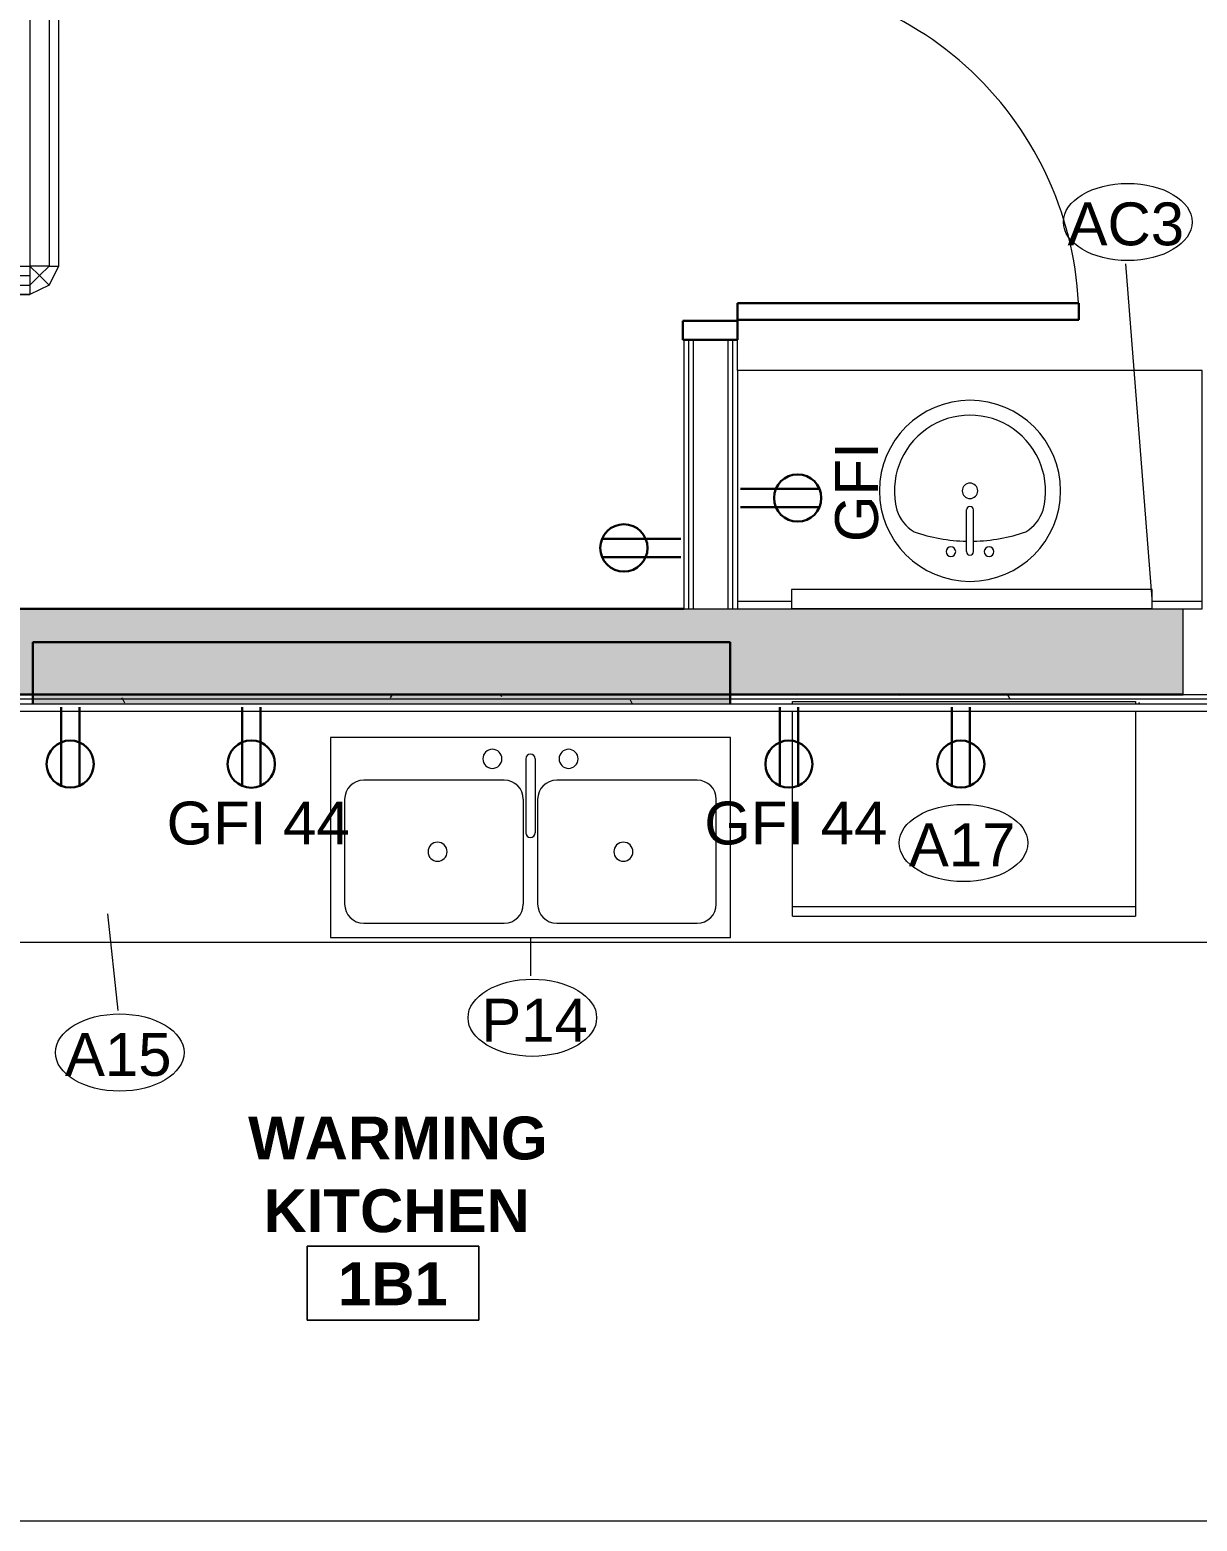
# Model space of a CAD drawing. Header units: inches. Extents: x -4688 to 1542, y -3558 to 978.
# Drawn here: x -937.1 to -814.6, y -879.7 to -723.2 of the extents above; entities that cross this region are included whole.
import ezdxf

# ---------------------------------------------------------------- set-up
doc = ezdxf.new("R2010")
doc.units = ezdxf.units.IN
doc.header["$MEASUREMENT"] = 0
for name, color, linetype, lineweight in [('A-ANNO-NOTE', 131, 'Continuous', 40), ('A-AREA-IDEN', 2, 'Continuous', 9), ('A-DOOR', 31, 'Continuous', 18), ('A-DOOR-FRAM', 31, 'Continuous', 30), ('A-WALL', 113, 'Continuous', 18), ('A-WALL-PATT', 111, 'Continuous', 18), ('G-IMPT', 8, 'Continuous', 9), ('I-FURN', 30, 'Continuous', 9), ('I-WALL', 2, 'Continuous', 18), ('P-SANR-FIXT', 6, 'Continuous', 9), ('P-SANR-FIXT-IDEN', 2, 'Continuous', 9), ('Q-CASE', 31, 'Continuous', 9), ('Q-SPCQ', 91, 'Continuous', 9), ('Q-SPCQ-IDEN', 132, 'Continuous', 9)]:
    doc.layers.add(name, color=color, linetype=linetype, lineweight=lineweight)
doc.styles.add('Arial', font='arial.ttf', dxfattribs={"height": 4.5})
doc.styles.add('Swis721 Lt BT', font='swissl.ttf', dxfattribs={"height": 4.5})
doc.styles.add('Swis721 Lt BT_B', font='', dxfattribs={"height": 4.5})
doc.styles.get('Swis721 Lt BT_B').set_extended_font_data('Swis721 Lt BT', bold=True)
pattern_1 = [(0, (0, 0), (15.36, 3.84), [0.634, -10.886, 0.634, -10.886, -61.44]), (0, (0, 0), (15.36, 3.84), [-23.04, 0.634, -22.406, 0.634, -10.886, -26.88]), (0, (0, 0), (15.36, 3.84), [-57.6, 0.634, -7.046, 0.634, -18.566]), (120, (5.76, 1.92), (-11.005538, 11.38215), [0.634, -10.886, 0.634, -10.886, -61.44]), (120, (5.76, 1.92), (-11.005538, 11.38215), [-23.04, 0.634, -22.406, 0.634, -10.886, -26.88]), (120, (5.76, 1.92), (-11.005538, 11.38215), [-57.6, 0.634, -7.046, 0.634, -18.566]), (240, (7.68, 9.6), (-4.354462, -15.22215), [0.634, -10.886, 0.634, -10.886, -61.44]), (240, (7.68, 9.6), (-4.354462, -15.22215), [-23.04, 0.634, -22.406, 0.634, -10.886, -26.88]), (240, (7.68, 9.6), (-4.354462, -15.22215), [-57.6, 0.634, -7.046, 0.634, -18.566])]

# ---------------------------------------------------------------- blocks, each defined once
blk = doc.blocks.new('Single Flush - D2 3_ X 8_-8252890-1st Floor Power _ Signal')
at = {"layer": 'A-DOOR', "lineweight": 30}
for p, q in [((16.15625, 38.625), (16.15625, 2.8125)), ((17.90625, 38.625), (16.15625, 38.625)), ((17.90625, 2.8125), (17.90625, 38.625)), ((16.15625, 2.8125), (17.90625, 2.8125))]:
    blk.add_line(p, q, dxfattribs=at)
at = {"layer": 'A-DOOR', "lineweight": 9}
blk.add_arc((17.90625, 2.8125), 35.8125, 90, 180.5, dxfattribs=at)
at = {"layer": 'A-DOOR-FRAM'}
for p, q in [((-20, -2.9375), (-20, 2.8125)), ((-20, 2.8125), (-18, 2.8125)), ((-18, -2.9375), (-18, 2.8125)), ((18.000004, -2.9375), (18.000004, 2.8125)), ((18.000004, 2.8125), (20.000004, 2.8125)), ((20.000004, -2.9375), (20.000004, 2.8125)), ((-20, -2.9375), (-18, -2.9375)), ((18.000004, -2.9375), (20.000004, -2.9375))]:
    blk.add_line(p, q, dxfattribs=at)
blk = doc.blocks.new('Bed_762 - 12ZBED04_dwg-6546853-1st Floor Power _ Signal')
at = {"layer": 'G-IMPT'}
for p, q in [((0, 60), (0, 0)), ((0, 60), (3, 60)), ((0, 58), (0, 60)), ((0, 58), (0, 60)), ((0, 0), (0, 60)), ((0, 0), (0, 60)), ((0, 60), (3, 60)), ((0, 60), (3, 60)), ((0, 60), (3, 60)), ((3, 60), (3, 0)), ((3, 60), (3, 58)), ((3, 60), (3, 58)), ((3, 57), (3, 60)), ((3, 60), (3, 0)), ((6, 60), (4, 59)), ((6, 60), (4, 59)), ((21, 60), (6, 60)), ((21, 60), (6, 60)), ((6, 59), (6, 60)), ((21, 60), (28, 60)), ((21, 60), (28, 60)), ((21, 59), (21, 60)), ((28, 60), (80, 60)), ((28, 60), (80, 60)), ((28, 60), (28, 59)), ((78, 58), (78, 60)), ((78, 58), (78, 60)), ((78, 60), (80, 60)), ((78, 60), (80, 60)), ((80, 60), (82, 59)), ((80, 60), (82, 59)), ((80, 59), (80, 60)), ((80, 60), (80, 58)), ((80, 60), (80, 58)), ((3, 58), (0, 58)), ((3, 58), (0, 58)), ((3, 57), (4, 59)), ((3, 57), (4, 59)), ((5, 58), (4, 59)), ((4, 57), (5, 58)), ((6, 59), (5, 58)), ((6, 57), (5, 58)), ((6, 57), (6, 59)), ((21, 59), (6, 59)), ((21, 57), (21, 59)), ((21, 59), (28, 59)), ((28, 59), (28, 57)), ((28, 59), (80, 59)), ((80, 58), (78, 58)), ((80, 58), (78, 58)), ((80, 59), (80, 57)), ((80, 59), (81, 58)), ((80, 57), (81, 58)), ((81, 58), (82, 59)), ((81, 58), (82, 57)), ((82, 59), (83, 57)), ((82, 59), (83, 57)), ((3, 57), (3, 3)), ((3, 57), (3, 3)), ((4, 57), (3, 57)), ((3, 3), (3, 57)), ((6, 57), (4, 57)), ((4, 57), (4, 3)), ((21, 57), (6, 57)), ((6, 57), (6, 3)), ((7, 31.5), (7, 56.5)), ((7, 56.5), (21, 56.5)), ((7, 56.5), (10, 53.5)), ((10, 52.5), (7, 56.5)), ((21, 56.5), (18, 53.5)), ((18, 52.5), (21, 56.5)), ((21, 57), (21, 56.5)), ((21, 57), (28, 57)), ((21, 56.5), (21, 31.5)), ((21, 56.5), (21, 31.5)), ((28, 57), (33, 3)), ((28, 57), (80, 57)), ((80, 57), (82, 57)), ((80, 57), (80, 3)), ((82, 57), (83, 57)), ((82, 57), (82, 3)), ((83, 57), (83, 3)), ((83, 57), (83, 3)), ((10, 53.5), (10, 52.5)), ((18, 53.5), (10, 53.5)), ((18, 53.5), (18, 52.5)), ((10, 52.5), (10, 35.5)), ((10, 35.5), (10, 52.5)), ((10, 52.5), (18, 52.5)), ((18, 52.5), (18, 35.5)), ((18, 35.5), (18, 52.5)), ((10, 35.5), (7, 31.5)), ((7, 31.5), (10, 34.5)), ((10, 35.5), (10, 34.5)), ((10, 35.5), (18, 35.5)), ((18, 34.5), (10, 34.5)), ((18, 35.5), (18, 34.5)), ((18, 35.5), (21, 31.5)), ((21, 31.5), (18, 34.5)), ((7, 31.5), (21, 31.5)), ((21, 31.5), (21, 28.5)), ((7, 3.5), (7, 28.5)), ((7, 28.5), (21, 28.5)), ((10, 25.5), (7, 28.5)), ((7, 28.5), (10, 24.5)), ((18, 25.5), (21, 28.5)), ((21, 28.5), (18, 24.5)), ((21, 28.5), (21, 3.5)), ((21, 28.5), (21, 3.5)), ((10, 25.5), (18, 25.5)), ((10, 25.5), (10, 24.5)), ((18, 25.5), (18, 24.5)), ((10, 24.5), (10, 7.5)), ((18, 24.5), (10, 24.5)), ((10, 24.5), (10, 7.5)), ((18, 24.5), (18, 7.5)), ((18, 24.5), (18, 7.5)), ((7, 3.5), (10, 7.5)), ((10, 6.5), (7, 3.5)), ((10, 7.5), (10, 6.5)), ((18, 7.5), (10, 7.5)), ((10, 6.5), (18, 6.5)), ((18, 7.5), (18, 6.5)), ((21, 3.5), (18, 7.5)), ((21, 3.5), (18, 6.5)), ((7, 3.5), (21, 3.5)), ((21, 3.5), (21, 3)), ((0, 0), (0, 2)), ((0, 0), (0, 2)), ((0, 2), (3, 2)), ((0, 2), (3, 2)), ((4, 1), (3, 3)), ((4, 1), (3, 3)), ((4, 3), (3, 3)), ((3, 0), (3, 3)), ((3, 2), (3, 0)), ((3, 2), (3, 0)), ((6, 3), (4, 3)), ((5, 2), (4, 3)), ((5, 2), (4, 1)), ((6, 3), (5, 2)), ((6, 1), (5, 2)), ((21, 3), (6, 3)), ((6, 3), (6, 1)), ((21, 3), (21, 1)), ((21, 3), (33, 3)), ((33, 1), (33, 3)), ((33, 3), (80, 3)), ((78, 0), (78, 2)), ((78, 0), (78, 2)), ((78, 2), (80, 2)), ((78, 2), (80, 2)), ((82, 3), (80, 3)), ((80, 3), (81, 2)), ((80, 3), (80, 1)), ((81, 2), (80, 1)), ((80, 2), (80, 0)), ((80, 2), (80, 0)), ((82, 3), (81, 2)), ((81, 2), (82, 1)), ((83, 3), (82, 1)), ((83, 3), (82, 1)), ((82, 3), (83, 3)), ((0, 0), (3, 0)), ((3, 0), (0, 0)), ((6, 0), (4, 1)), ((6, 0), (4, 1)), ((21, 1), (6, 1)), ((6, 1), (6, 0)), ((21, 0), (6, 0)), ((21, 1), (21, 0)), ((21, 1), (33, 1)), ((21, 0), (33, 0)), ((33, 1), (33, 0)), ((33, 1), (80, 1)), ((33, 0), (80, 0)), ((82, 1), (80, 0)), ((82, 1), (80, 0)), ((80, 1), (80, 0)), ((3, 0), (0, 0)), ((3, 0), (0, 0)), ((21, 0), (6, 0)), ((21, 0), (33, 0)), ((33, 0), (80, 0)), ((80, 0), (78, 0)), ((80, 0), (78, 0))]:
    blk.add_line(p, q, dxfattribs=at)
blk = doc.blocks.new('Bed_762 - Bed_762-6546859-1st Floor Power _ Signal')
blk.add_blockref('Bed_762 - 12ZBED04_dwg-6546853-1st Floor Power _ Signal', (0, 0))
blk = doc.blocks.new('C-Counter Top - ADJ HEIGHT-7324367-1st Floor Power _ Signal')
at = {"layer": 'Q-CASE'}
for p, q in [((1.51, 0), (-47.26, 0)), ((-47.26, 0), (-47.26, -0.75)), ((1.51, -0.75), (1.51, 0)), ((-47.26, -0.75), (-47.26, -25)), ((-47.26, -0.75), (-41.99, -0.75)), ((-4.17, -0.75), (1.51, -0.75)), ((1.51, -25), (1.51, -0.75)), ((-47.26, -25), (1.51, -25))]:
    blk.add_line(p, q, dxfattribs=at)
blk = doc.blocks.new('Sink Vanity-Round - 19_ x 19_-6996918-1st Floor Power _ Signal')
at = {"layer": 'P-SANR-FIXT'}
for p, q in [((3.43, -9.73), (3.43, -5.36)), ((4.18, -9.73), (4.18, -5.36))]:
    blk.add_line(p, q, dxfattribs=at)
for centre, radius, start, end in [((3.81, -3.35), 9.5, 90, 270), ((3.81, -3.35), 9.5, 270, 90), ((3.81, -3.35), 7.93, 345.3071, 194.6929), ((3.81, -3.35), 0.812, 0, 180), ((3.81, -3.35), 0.812, 180, 0), ((0.05, -4.11), 4.12, 197.8096, 239.2073), ((3.81, -5.36), 0.375, 0, 180), ((7.56, -4.11), 4.12, 300.7927, 342.1904), ((3.81, 9.17), 17.81, 250.7914, 268.7933), ((3.81, 9.17), 17.81, 271.2067, 289.2086), ((1.81, -9.73), 0.5, 0, 180), ((5.81, -9.73), 0.5, 0, 180), ((1.81, -9.73), 0.5, 180, 0), ((3.81, -9.73), 0.375, 180, 0), ((5.81, -9.73), 0.5, 180, 0)]:
    blk.add_arc(centre, radius, start, end, dxfattribs=at)
blk = doc.blocks.new('Mirror30 - Mirror-7338395-1st Floor Power _ Signal')
at = {"layer": 'Q-SPCQ'}
for p, q in [((-969.99, -1010.91), (-1007.81, -1010.91)), ((-1007.81, -1010.91), (-1007.81, -1012.91)), ((-969.99, -1012.91), (-969.99, -1010.91)), ((-1007.81, -1012.91), (-969.99, -1012.91))]:
    blk.add_line(p, q, dxfattribs=at)
blk = doc.blocks.new('C-Counter Top - ADJ HEIGHT-7388183-1st Floor Power _ Signal')
at = {"layer": 'Q-CASE'}
for p, q in [((-43.8, 0), (-47.26, 0)), ((-47.26, 0), (-47.26, -0.75)), ((-34.8, 0), (-39.8, 0)), ((-22.8, 0), (-30.8, 0)), ((-13.8, 0), (-18.8, 0)), ((158.7, 0), (-9.8, 0)), ((158.7, -0.75), (158.7, 0)), ((-47.26, -0.75), (-47.26, -25)), ((-47.26, -0.75), (-43.8, -0.75)), ((-39.8, -0.75), (-37.74, -0.75)), ((-36.87, -0.75), (-34.8, -0.75)), ((-30.8, -0.75), (-22.8, -0.75)), ((-18.8, -0.75), (-16.74, -0.75)), ((-15.87, -0.75), (-13.8, -0.75)), ((-9.8, -0.75), (158.7, -0.75)), ((158.7, -25), (158.7, -0.75)), ((-47.26, -25), (-43.5, -25)), ((-43.43, -25), (-42.97, -25)), ((-42.89, -25), (-41.86, -25)), ((-41.41, -25), (-40.38, -25)), ((-40.31, -25), (-39.84, -25)), ((-39.77, -25), (-34.84, -25)), ((-34.76, -25), (-34.3, -25)), ((-34.23, -25), (-33.2, -25)), ((-32.75, -25), (-31.72, -25)), ((-31.64, -25), (-31.18, -25)), ((-31.11, -25), (-22.5, -25)), ((-22.43, -25), (-21.97, -25)), ((-21.89, -25), (-20.86, -25)), ((-20.41, -25), (-19.38, -25)), ((-19.31, -25), (-18.84, -25)), ((-18.77, -25), (-13.84, -25)), ((-13.76, -25), (-13.3, -25)), ((-13.23, -25), (-12.2, -25)), ((-11.75, -25), (-10.72, -25)), ((-10.64, -25), (-10.18, -25)), ((-10.11, -25), (158.7, -25))]:
    blk.add_line(p, q, dxfattribs=at)
blk = doc.blocks.new('A-Dishwasher - A-Dishwasher-4719265-1st Floor Power _ Signal')
at = {"layer": 'Q-SPCQ'}
for p, q in [((-18, 11), (-18, 11.25)), ((-18, 11.25), (18, 11.25)), ((18, 11.25), (18, 11)), ((-18, -10.25), (-18, 10.25)), ((18, 10.25), (18, -10.25)), ((-18, -11.25), (-18, -10.25)), ((-18, -10.25), (18, -10.25)), ((-18, -10.25), (18, -10.25)), ((18, -10.25), (18, -11.25)), ((-18, -11.25), (18, -11.25))]:
    blk.add_line(p, q, dxfattribs=at)
blk = doc.blocks.new('Sink Kitchen-Double - 42_ x 21_-7394422-1st Floor Power _ Signal')
at = {"layer": 'P-SANR-FIXT'}
for p, q in [((21.62, 10.59), (-20.38, 10.59)), ((-20.38, 10.59), (-20.38, -10.41)), ((21.62, -10.41), (21.62, 10.59)), ((0.12, 8.34), (0.12, 0.59)), ((1.12, 8.34), (1.12, 0.59)), ((-2.13, 6.09), (-16.88, 6.09)), ((18.12, 6.09), (3.37, 6.09)), ((-18.88, 4.09), (-18.88, -6.91)), ((-0.13, 4.09), (-0.13, -6.91)), ((1.37, 4.09), (1.37, -6.91)), ((20.12, -6.91), (20.12, 4.09)), ((-16.88, -8.91), (-2.13, -8.91)), ((3.37, -8.91), (18.12, -8.91)), ((-20.38, -10.41), (21.62, -10.41))]:
    blk.add_line(p, q, dxfattribs=at)
for centre, radius, start, end in [((-3.38, 8.34), 1, 360, 180), ((-3.38, 8.34), 1, 180, 360), ((0.62, 8.34), 0.5, 360, 180), ((4.62, 8.34), 1, 360, 180), ((4.62, 8.34), 1, 180, 0), ((-16.88, 4.09), 2, 90, 180), ((-2.13, 4.09), 2, 360, 90), ((3.37, 4.09), 2, 90, 180), ((18.12, 4.09), 2, 0, 90), ((0.62, 0.59), 0.5, 180, 360), ((-9.13, -1.41), 1, 0, 180), ((-9.13, -1.41), 1, 180, 360), ((10.37, -1.41), 1, 0, 180), ((10.37, -1.41), 1, 180, 360), ((-16.88, -6.91), 2, 180, 270), ((-2.13, -6.91), 2, 270, 0), ((3.37, -6.91), 2, 180, 270), ((18.12, -6.91), 2, 270, 0)]:
    blk.add_arc(centre, radius, start, end, dxfattribs=at)
blk = doc.blocks.new('Appliance_Specialty Equipment Tag - Standard-3515593-1st Floor Power _ Signal')
at = {"layer": 'Q-SPCQ-IDEN'}
blk.add_ellipse((-0.0499, 0.0037), major_axis=(-0.1406, 0), ratio=0.600473, dxfattribs=at)
blk = doc.blocks.new('Room Tag - Room Name and Number-3379422-1st Floor Power _ Signal')
at = {"layer": 'A-AREA-IDEN'}
for p, q in [((-0.1881, -0.1636), (-0.1881, -0.0018)), ((-0.1881, -0.0018), (0.1869, -0.0018)), ((0.1869, -0.0018), (-0.1881, -0.0018)), ((-0.1881, -0.0018), (-0.1881, -0.1636)), ((0.1869, -0.0018), (0.1869, -0.1636)), ((0.1869, -0.1636), (0.1869, -0.0018)), ((0.1869, -0.1636), (-0.1881, -0.1636)), ((-0.1881, -0.1636), (0.1869, -0.1636))]:
    blk.add_line(p, q, dxfattribs=at)
blk = doc.blocks.new('Plumbing Equipment Tag - Standard-3394155-1st Floor Power _ Signal')
at = {"layer": 'P-SANR-FIXT-IDEN'}
blk.add_ellipse((-0.0499, 0.0037), major_axis=(-0.1406, 0), ratio=0.600473, dxfattribs=at)

msp = doc.modelspace()

# ---------------------------------------------------------------- hatches: boundary and pattern name
at = {"layer": 'A-WALL-PATT', "lineweight": 9}
h = msp.add_hatch(color=7, dxfattribs=at)
h.paths.add_polyline_path([(-772.04, -792.93), (-772.04, -783.93), (-776.04, -783.93), (-776.04, -792.93)], flags=0)
h.paths.add_polyline_path([(-823.84, -792.93), (-816.04, -792.93), (-816.04, -783.93), (-1017.06, -783.93), (-1017.06, -792.93), (-850.61, -792.93)], flags=0)
msp.add_hatch(color=7, dxfattribs=at).paths.add_polyline_path([(-877.38, -793.93), (-863.57, -793.93), (-863.57, -787.43), (-936.75, -787.43), (-936.75, -793.93), (-930.92, -793.93)], flags=0)
h = msp.add_hatch(dxfattribs=at)
h.set_pattern_fill('FP_1', color=256, style=0, pattern_type=2)
h.set_pattern_definition(pattern_1)
h.paths.add_polyline_path([(-772.04, -793.43), (-772.04, -792.93), (-1017.06, -792.93), (-1017.06, -793.43), (-797.07, -793.43)], flags=0)
h = msp.add_hatch(dxfattribs=at)
h.set_pattern_fill('FP_1', color=256, style=0, pattern_type=2)
h.set_pattern_definition(pattern_1)
h.paths.add_polyline_path([(-772.04, -793.93), (-772.04, -793.43), (-1017.06, -793.43), (-1017.06, -793.93), (-974.54, -793.93), (-974.54, -793.68), (-970.54, -793.68), (-970.54, -793.93), (-965.54, -793.93), (-965.54, -793.68), (-961.54, -793.68), (-961.54, -793.93), (-953.54, -793.93), (-953.54, -793.68), (-949.54, -793.68), (-949.54, -793.93), (-944.54, -793.93), (-944.54, -793.68), (-940.54, -793.68), (-940.54, -793.93), (-857.04, -793.93), (-857.04, -793.68), (-821.04, -793.68), (-821.04, -793.93), (-813.04, -793.93), (-813.04, -793.68), (-777.04, -793.68), (-777.04, -793.93)], flags=0)

# ---------------------------------------------------------------- linework, layer by layer
at = {"layer": 'A-ANNO-NOTE', "lineweight": 30}
for p, q in [((-862.49, -771.35), (-854.22, -771.35)), ((-862.49, -773.26), (-854.22, -773.26)), ((-868.76, -776.59), (-877.03, -776.59)), ((-868.76, -778.51), (-877.03, -778.51)), ((-933.8, -794.25), (-933.8, -802.52)), ((-931.88, -794.25), (-931.88, -802.52)), ((-914.8, -794.25), (-914.8, -802.52)), ((-912.88, -794.25), (-912.88, -802.52)), ((-858.38, -794.25), (-858.38, -802.52)), ((-856.46, -794.25), (-856.46, -802.52)), ((-840.34, -794.25), (-840.34, -802.52)), ((-838.42, -794.25), (-838.42, -802.52))]:
    msp.add_line(p, q, dxfattribs=at)
for centre, radius in [((-856.5, -772.31), 2.48), ((-874.74, -777.55), 2.48), ((-932.84, -800.23), 2.47), ((-913.84, -800.23), 2.48), ((-857.42, -800.23), 2.47), ((-839.38, -800.23), 2.47)]:
    msp.add_circle(centre, radius, dxfattribs=at)
at = {"layer": 'A-WALL'}
for p, q in [((-867.94, -783.93), (-867.94, -755.72)), ((-867.44, -783.93), (-867.44, -755.72)), ((-863.81, -783.93), (-863.81, -755.72)), ((-863.31, -783.93), (-863.31, -755.72)), ((-868.44, -783.93), (-862.81, -783.93)), ((-816.04, -792.93), (-776.04, -792.93)), ((-772.04, -793.43), (-1017.06, -793.43)), ((-772.04, -879.68), (-1017.06, -879.68))]:
    msp.add_line(p, q, dxfattribs=at)
at = {"layer": 'A-WALL', "color": 8, "lineweight": 30}
for p, q in [((-868.44, -783.93), (-1017.06, -783.93)), ((-863.57, -787.43), (-936.75, -787.43)), ((-936.75, -787.43), (-936.75, -793.93)), ((-863.57, -793.93), (-863.57, -787.43)), ((-1017.06, -792.93), (-816.04, -792.93))]:
    msp.add_line(p, q, dxfattribs=at)
at = {"layer": 'A-WALL', "lineweight": 9}
msp.add_line((-816.04, -792.93), (-816.04, -783.93), dxfattribs=at)
at = {"layer": 'I-WALL'}
for p, q in [((-868.44, -755.72), (-868.44, -783.93)), ((-862.81, -755.72), (-868.44, -755.72)), ((-862.81, -758.93), (-862.81, -755.72))]:
    msp.add_line(p, q, dxfattribs=at)
at = {"layer": 'P-SANR-FIXT-IDEN'}
msp.add_line((-884.54, -818.43), (-884.54, -822.45), dxfattribs=at)
at = {"layer": 'Q-SPCQ-IDEN'}
for p, q in [((-819.31, -782.9), (-822.07, -747.75)), ((-928.92, -815.93), (-927.85, -826.1))]:
    msp.add_line(p, q, dxfattribs=at)

# ---------------------------------------------------------------- block references
at = {"layer": 'A-AREA-IDEN', "xscale": 47.99999999999997, "yscale": 47.99999999999997, "zscale": 47.99999999999997}
msp.add_blockref('Room Tag - Room Name and Number-3379422-1st Floor Power _ Signal', (-898.93, -850.72), dxfattribs=at)
at = {"layer": 'A-DOOR', "rotation": 270.0000000000012}
msp.add_blockref('Single Flush - D2 3_ X 8_-8252890-1st Floor Power _ Signal', (-865.62, -735.72), dxfattribs=at)
at = {"layer": 'I-FURN'}
msp.add_blockref('Bed_762 - Bed_762-6546859-1st Floor Power _ Signal', (-1017.06, -750.97), dxfattribs=at)
at = {"layer": 'P-SANR-FIXT'}
for name, p in [('Sink Vanity-Round - 19_ x 19_-6996918-1st Floor Power _ Signal', (-842.23, -768.21)), ('Sink Kitchen-Double - 42_ x 21_-7394422-1st Floor Power _ Signal', (-885.16, -808.02))]:
    msp.add_blockref(name, p, dxfattribs=at)
at = {"layer": 'P-SANR-FIXT-IDEN', "xscale": 47.99999999999997, "yscale": 47.99999999999997, "zscale": 47.99999999999997}
msp.add_blockref('Plumbing Equipment Tag - Standard-3394155-1st Floor Power _ Signal', (-881.95, -827.03), dxfattribs=at)
at = {"layer": 'Q-CASE', "rotation": 180}
msp.add_blockref('C-Counter Top - ADJ HEIGHT-7324367-1st Floor Power _ Signal', (-861.31, -783.93), dxfattribs=at)
at = {"layer": 'Q-CASE'}
msp.add_blockref('C-Counter Top - ADJ HEIGHT-7388183-1st Floor Power _ Signal', (-930.74, -793.93), dxfattribs=at)
at = {"layer": 'Q-SPCQ'}
for name, p in [('Mirror30 - Mirror-7338395-1st Floor Power _ Signal', (150.67, 229.01)), ('A-Dishwasher - A-Dishwasher-4719265-1st Floor Power _ Signal', (-839.04, -804.93))]:
    msp.add_blockref(name, p, dxfattribs=at)
at = {"layer": 'Q-SPCQ-IDEN', "xscale": 47.99999999999997, "yscale": 47.99999999999997, "zscale": 47.99999999999997}
for p in [(-819.47, -743.53), (-836.7, -808.69), (-925.25, -830.68)]:
    msp.add_blockref('Appliance_Specialty Equipment Tag - Standard-3515593-1st Floor Power _ Signal', p, dxfattribs=at)

# ---------------------------------------------------------------- texts
at = {"layer": 'A-ANNO-NOTE', "lineweight": 9, "insert": (-852.57, -776.94), "char_height": 4.5, "width": 11.9685, "attachment_point": 1, "rotation": 90, "style": 'Swis721 Lt BT'}
msp.add_mtext('GFI', dxfattribs=at)
at = {"layer": 'A-ANNO-NOTE', "lineweight": 9, "char_height": 4.5, "width": 22.2705, "attachment_point": 1, "style": 'Swis721 Lt BT'}
for insert in [(-922.72, -804.17), (-866.3, -804.17)]:
    msp.add_mtext('GFI 44', dxfattribs=dict(at, insert=insert))
at = {"layer": 'A-AREA-IDEN', "char_height": 4.5, "attachment_point": 1, "style": 'Swis721 Lt BT_B'}
for s, insert, width in [('WARMING', (-914.17, -837.22), 36.8145), ('KITCHEN', (-912.55, -844.85), 32.8755), ('1B1', (-904.75, -852.52), 13.635)]:
    msp.add_mtext(s, dxfattribs=dict(at, insert=insert, width=width))
at = {"layer": 'P-SANR-FIXT-IDEN', "insert": (-889.7, -824.86), "char_height": 4.5, "width": 12.8775, "attachment_point": 1, "style": 'Swis721 Lt BT'}
msp.add_mtext('P14', dxfattribs=at)
at = {"layer": 'Q-SPCQ-IDEN', "char_height": 4.5, "attachment_point": 1, "style": 'Arial'}
for s, insert, width in [('AC3', (-828.18, -741.3), 14.9985), ('A17', (-844.83, -806.46), 13.635), ('A15', (-933.39, -828.45), 13.635)]:
    msp.add_mtext(s, dxfattribs=dict(at, insert=insert, width=width))

doc.saveas('drawing.dxf')
